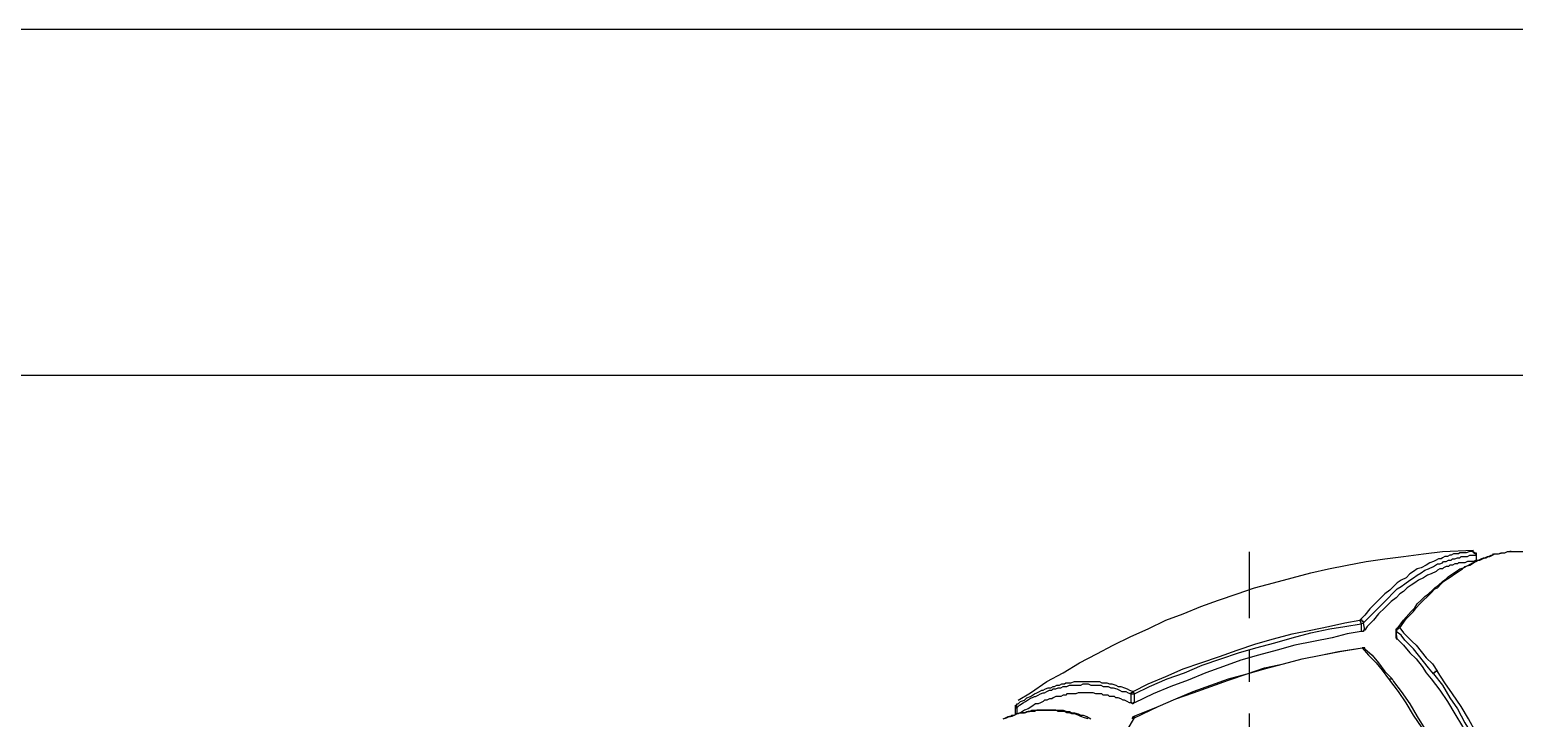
# Model space of a CAD drawing. Extents: x 2731 to 3325, y 756 to 1176.
# Drawn here: x 2933 to 3014.5, y 1138.3 to 1176.2 of the extents above; entities that cross this region are included whole.
import ezdxf

# ---------------------------------------------------------------- set-up
doc = ezdxf.new("R2010")
doc.units = 0
doc.header["$LTSCALE"] = 7
doc.header["$MEASUREMENT"] = 0
doc.linetypes.add('CENTER', pattern=[2, 1.25, -0.25, 0.25, -0.25])
doc.layers.get('0').update_dxf_attribs({"color": 2, "linetype": 'CONTINUOUS'})
for name, color, linetype in [('CENTER', 1, 'CENTER'), ('D', 2, 'CONTINUOUS'), ('Layer 1', 7, 'CONTINUOUS')]:
    doc.layers.add(name, color=color, linetype=linetype)

# ---------------------------------------------------------------- blocks, each defined once
blk = doc.blocks.new('BORDER')
blk.add_line((1, 1), (0, 1))

msp = doc.modelspace()

# ---------------------------------------------------------------- linework, layer by layer
at = {"color": 4}
msp.add_line((2757.003, 1157.202), (3311.003, 1157.202), dxfattribs=at)
at = {"color": 7, "linetype": 'Continuous'}
for points in [[(2987.237, 1139.339), (2987.925, 1139.751), (2988.818, 1140.369), (2989.711, 1140.85), (2990.604, 1141.4), (2991.567, 1141.881), (2992.46, 1142.362), (2993.422, 1142.843), (2994.384, 1143.255), (2995.346, 1143.737), (2996.308, 1144.08), (2997.27, 1144.492), (2998.232, 1144.836), (2999.263, 1145.179), (3000.225, 1145.523), (3001.256, 1145.798), (3002.287, 1146.073), (3003.317, 1146.348), (3004.279, 1146.554), (3005.31, 1146.76), (3006.341, 1146.966), (3007.372, 1147.104), (3008.402, 1147.241), (3009.502, 1147.379), (3010.533, 1147.516), (3012.251, 1147.585)], [(3014.312, 1147.516), (3015.687, 1147.516), (3016.786, 1147.516), (3017.817, 1147.447), (3018.848, 1147.379), (3019.878, 1147.31), (3021.115, 1147.173), (3022.352, 1146.966), (3023.52, 1146.76), (3024.757, 1146.554), (3025.925, 1146.279), (3027.094, 1146.004)]]:
    msp.add_lwpolyline(points, dxfattribs=at)
at = {"layer": 'CENTER'}
msp.add_lwpolyline([(2999.95, 1073.851), (2999.95, 1147.504)], dxfattribs=at)
at = {"layer": 'D'}
for points in [[(3012.388, 1147.31), (3012.388, 1147.379), (3012.319, 1147.379), (3012.319, 1147.447), (3012.251, 1147.447), (3012.251, 1147.516), (3012.182, 1147.516), (3012.044, 1147.516), (3011.838, 1147.447), (3011.701, 1147.447), (3011.495, 1147.447), (3011.426, 1147.379), (3011.289, 1147.379), (3011.151, 1147.379), (3011.014, 1147.31), (3010.945, 1147.31), (3010.808, 1147.241), (3010.67, 1147.241), (3010.533, 1147.173), (3010.464, 1147.104), (3010.326, 1147.104), (3010.189, 1147.035), (3010.052, 1146.966), (3009.845, 1146.897), (3009.639, 1146.76), (3009.365, 1146.623), (3009.158, 1146.554), (3008.952, 1146.416), (3008.746, 1146.279), (3008.54, 1146.073), (3008.265, 1145.936), (3008.059, 1145.798), (3007.853, 1145.592), (3007.647, 1145.386), (3007.372, 1145.179), (3007.097, 1144.905), (3006.822, 1144.63), (3006.547, 1144.355), (3006.272, 1144.011), (3005.997, 1143.737)], [(3006.272, 1143.187), (3006.203, 1143.599), (3006.478, 1143.874), (3006.753, 1144.149), (3007.028, 1144.424), (3007.303, 1144.698), (3007.578, 1144.973), (3007.784, 1145.179), (3008.059, 1145.455), (3008.265, 1145.592), (3008.471, 1145.729), (3008.746, 1145.936), (3008.952, 1146.073), (3009.158, 1146.21), (3009.365, 1146.348), (3009.571, 1146.485), (3009.777, 1146.554), (3010.052, 1146.691), (3010.258, 1146.829), (3010.395, 1146.829), (3010.533, 1146.897), (3010.601, 1146.966), (3010.739, 1146.966), (3010.876, 1147.035), (3011.014, 1147.035), (3011.082, 1147.104), (3011.22, 1147.104), (3011.357, 1147.173), (3011.495, 1147.173), (3011.563, 1147.241), (3011.701, 1147.241), (3011.907, 1147.241), (3012.044, 1147.31), (3012.182, 1147.31), (3012.388, 1147.31), (3012.388, 1147.035)], [(3008.059, 1143.255), (3008.402, 1143.737), (3008.815, 1144.218), (3009.021, 1144.424), (3009.158, 1144.63), (3009.365, 1144.836), (3009.571, 1145.042), (3009.777, 1145.179), (3009.983, 1145.386), (3010.12, 1145.523), (3010.326, 1145.661), (3010.533, 1145.867), (3010.739, 1146.004), (3010.876, 1146.142), (3011.082, 1146.279), (3011.289, 1146.416), (3011.495, 1146.554), (3011.701, 1146.623), (3011.976, 1146.76), (3012.182, 1146.897), (3012.388, 1146.966), (3012.526, 1147.035), (3012.663, 1147.104), (3012.8, 1147.173), (3012.869, 1147.173), (3013.006, 1147.241), (3013.144, 1147.241), (3013.281, 1147.31), (3013.35, 1147.379), (3013.487, 1147.379), (3013.625, 1147.379), (3013.762, 1147.447), (3013.969, 1147.447), (3014.106, 1147.516), (3014.243, 1147.516)], [(3008.196, 1143.324), (3008.54, 1143.805), (3008.952, 1144.218), (3009.09, 1144.424), (3009.296, 1144.63), (3009.502, 1144.836), (3009.708, 1145.042), (3009.914, 1145.248), (3010.12, 1145.455), (3010.258, 1145.523), (3010.464, 1145.729), (3010.601, 1145.867), (3010.808, 1146.004), (3011.014, 1146.142), (3011.22, 1146.279), (3011.426, 1146.416), (3011.632, 1146.554), (3011.769, 1146.691), (3012.044, 1146.76), (3012.251, 1146.897), (3012.457, 1147.035), (3012.594, 1147.035), (3012.732, 1147.104), (3012.869, 1147.173), (3012.938, 1147.173), (3013.075, 1147.241), (3013.213, 1147.31), (3013.281, 1147.31), (3013.419, 1147.379), (3013.556, 1147.379), (3013.625, 1147.379), (3013.831, 1147.447), (3013.969, 1147.447), (3014.106, 1147.516), (3014.312, 1147.516), (3014.243, 1147.516)], [(3012.388, 1147.035), (3012.251, 1146.966), (3012.182, 1146.966), (3012.044, 1146.966), (3011.976, 1146.966), (3011.907, 1146.966), (3011.769, 1146.897), (3011.701, 1146.897), (3011.563, 1146.897), (3011.426, 1146.897), (3011.357, 1146.829), (3011.22, 1146.829), (3011.082, 1146.76), (3010.945, 1146.76), (3010.876, 1146.691), (3010.739, 1146.691), (3010.601, 1146.623), (3010.533, 1146.554), (3010.395, 1146.554), (3010.258, 1146.485), (3010.189, 1146.416), (3009.914, 1146.279), (3009.708, 1146.21), (3009.502, 1146.073), (3009.227, 1145.936), (3009.021, 1145.798), (3008.815, 1145.661), (3008.608, 1145.523), (3008.402, 1145.317), (3008.196, 1145.179), (3007.99, 1144.973), (3007.715, 1144.767), (3007.372, 1144.424), (3007.028, 1144.08), (3006.753, 1143.737), (3006.41, 1143.393), (3006.272, 1143.187)], [(2993.559, 1139.82), (2994.384, 1140.232), (2995.346, 1140.644), (2996.308, 1141.057), (2997.27, 1141.4), (2998.301, 1141.744), (2999.263, 1142.087), (3000.294, 1142.431), (3001.256, 1142.706), (3002.287, 1142.981), (3003.317, 1143.187), (3004.279, 1143.393), (3005.173, 1143.599), (3005.997, 1143.737), (3006.066, 1143.53)], [(2993.628, 1139.201), (2993.628, 1139.682), (2994.453, 1140.094), (2995.415, 1140.507), (2996.377, 1140.85), (2997.339, 1141.263), (2998.37, 1141.606), (2999.332, 1141.95), (3000.294, 1142.225), (3001.325, 1142.5), (3002.287, 1142.774), (3003.317, 1143.049), (3004.348, 1143.255), (3005.173, 1143.393), (3006.066, 1143.53), (3006.066, 1143.118)], [(3006.066, 1143.118), (3005.31, 1142.981), (3004.486, 1142.774), (3003.455, 1142.568), (3002.424, 1142.362), (3001.462, 1142.087), (3000.431, 1141.812), (2999.469, 1141.537), (2998.507, 1141.194), (2997.545, 1140.85), (2996.583, 1140.438), (2995.621, 1140.094), (2994.659, 1139.682), (2993.628, 1139.201)], [(3006.203, 1143.599), (3006.203, 1143.668), (3006.135, 1143.668), (3006.135, 1143.737), (3006.066, 1143.737), (3005.997, 1143.737)], [(3006.066, 1143.53), (3006.203, 1143.599)], [(3006.272, 1143.187), (3006.203, 1143.187), (3006.203, 1143.118), (3006.135, 1143.118), (3006.066, 1143.118)], [(3006.203, 1143.599), (3006.203, 1143.599)], [(3006.272, 1143.187), (3006.272, 1143.187)], [(3010.052, 1140.782), (3009.777, 1141.125), (3009.502, 1141.469), (3009.227, 1141.812), (3008.952, 1142.156), (3008.677, 1142.431), (3008.471, 1142.637), (3008.265, 1142.912), (3007.99, 1143.118), (3007.99, 1143.187), (3008.059, 1143.187), (3008.059, 1143.255), (3008.128, 1143.255), (3008.128, 1143.324), (3008.196, 1143.324), (3008.402, 1143.049), (3008.608, 1142.843), (3008.883, 1142.568), (3009.09, 1142.362), (3009.365, 1142.019), (3009.639, 1141.675), (3009.983, 1141.331), (3010.258, 1140.919)], [(3007.99, 1143.255), (3008.059, 1143.255), (3008.059, 1143.324), (3008.128, 1143.324), (3008.196, 1143.324)], [(3007.99, 1143.118), (3007.99, 1143.187), (3007.99, 1143.255)], [(3007.99, 1142.774), (3007.99, 1143.118)], [(3007.99, 1143.118), (3007.99, 1143.118)], [(3007.99, 1143.118), (3007.99, 1143.118)], [(3008.059, 1142.706), (3007.99, 1143.118)], [(2993.559, 1138.445), (2994.934, 1138.995), (2995.896, 1139.407), (2996.858, 1139.82), (2997.82, 1140.163), (2998.782, 1140.507), (2999.813, 1140.782), (3000.775, 1141.125), (3001.805, 1141.331), (3002.836, 1141.606), (3003.867, 1141.812), (3004.829, 1142.019), (3006.135, 1142.225)], [(2993.628, 1138.376), (2994.934, 1138.995), (2995.896, 1139.407), (2996.858, 1139.751), (2997.82, 1140.094), (2998.782, 1140.438), (2999.813, 1140.782), (3000.775, 1141.057), (3001.805, 1141.331), (3002.836, 1141.606), (3003.867, 1141.812), (3004.898, 1142.019), (3006.135, 1142.225)], [(3006.135, 1142.225), (3006.135, 1142.225)], [(3006.135, 1142.225), (3006.203, 1142.225), (3006.272, 1142.225)], [(3006.135, 1142.225), (3006.135, 1142.225)], [(3006.272, 1142.156), (3006.272, 1142.225), (3006.203, 1142.225), (3006.135, 1142.225)], [(3006.135, 1142.225), (3006.478, 1141.812), (3006.891, 1141.4), (3007.234, 1140.988), (3007.578, 1140.507), (3007.647, 1140.507), (3007.715, 1140.507), (3007.784, 1140.507)], [(3007.99, 1142.774), (3007.99, 1142.774)], [(3007.99, 1142.774), (3007.99, 1142.706), (3008.059, 1142.706)], [(3008.059, 1142.706), (3008.402, 1142.362), (3008.746, 1141.95), (3009.09, 1141.606), (3009.433, 1141.194), (3009.639, 1140.85), (3009.914, 1140.507), (3010.395, 1139.888), (3010.808, 1139.27), (3011.22, 1138.583), (3011.632, 1137.896), (3012.044, 1137.139), (3012.457, 1136.452), (3012.8, 1135.628), (3013.213, 1134.872), (3013.694, 1133.841), (3014.106, 1132.81), (3014.587, 1131.711), (3014.999, 1130.611), (3014.999, 1130.543), (3014.999, 1130.474), (3015.068, 1130.474), (3015.068, 1130.405), (3015.137, 1130.405)], [(3006.272, 1142.156), (3006.684, 1141.812), (3007.028, 1141.4), (3007.372, 1140.919), (3007.784, 1140.507)], [(3006.272, 1142.156), (3006.272, 1142.156)], [(3010.258, 1140.919), (3010.189, 1140.919), (3010.12, 1140.919), (3010.12, 1140.85), (3010.052, 1140.85), (3010.052, 1140.782), (3010.533, 1140.163), (3010.945, 1139.476), (3011.357, 1138.857), (3011.769, 1138.102), (3012.182, 1137.415), (3012.594, 1136.658), (3013.006, 1135.903), (3013.35, 1135.078), (3013.762, 1134.185), (3014.175, 1133.223), (3014.587, 1132.329)], [(3014.724, 1132.398), (3014.381, 1133.36), (3013.969, 1134.322), (3013.556, 1135.215), (3013.144, 1136.04), (3012.8, 1136.796), (3012.388, 1137.552), (3011.976, 1138.308), (3011.563, 1138.995), (3011.082, 1139.682), (3010.67, 1140.301), (3010.258, 1140.919)], [(2987.169, 1138.926), (2987.306, 1139.064), (2987.512, 1139.201), (2987.65, 1139.27), (2987.856, 1139.407), (2988.131, 1139.545), (2988.199, 1139.545), (2988.337, 1139.613), (2988.474, 1139.682), (2988.612, 1139.751), (2988.68, 1139.751), (2988.818, 1139.82), (2988.955, 1139.888), (2989.093, 1139.888), (2989.161, 1139.957), (2989.299, 1139.957), (2989.436, 1140.026), (2989.574, 1140.026), (2989.711, 1140.094), (2989.78, 1140.094), (2989.917, 1140.094), (2990.055, 1140.163), (2990.192, 1140.163), (2990.33, 1140.163), (2990.536, 1140.163), (2990.673, 1140.163), (2990.811, 1140.232), (2990.948, 1140.232), (2991.086, 1140.232), (2991.223, 1140.163), (2991.361, 1140.163), (2991.498, 1140.163), (2991.635, 1140.163), (2991.773, 1140.163), (2991.91, 1140.094), (2992.048, 1140.094), (2992.185, 1140.094), (2992.322, 1140.026), (2992.46, 1140.026), (2992.666, 1139.957), (2992.804, 1139.888), (2992.941, 1139.82), (2993.147, 1139.82), (2993.285, 1139.751), (2993.422, 1139.682), (2993.422, 1139.201)], [(2987.237, 1139.133), (2987.375, 1139.27), (2987.581, 1139.339), (2987.718, 1139.476), (2987.925, 1139.545), (2988.131, 1139.682), (2988.268, 1139.751), (2988.406, 1139.82), (2988.543, 1139.888), (2988.612, 1139.888), (2988.749, 1139.957), (2988.886, 1140.026), (2989.024, 1140.026), (2989.161, 1140.094), (2989.23, 1140.094), (2989.368, 1140.163), (2989.505, 1140.163), (2989.643, 1140.232), (2989.78, 1140.232), (2989.849, 1140.301), (2989.986, 1140.301), (2990.124, 1140.301), (2990.33, 1140.369), (2990.467, 1140.369), (2990.604, 1140.369), (2990.742, 1140.369), (2990.879, 1140.369), (2991.017, 1140.369), (2991.154, 1140.369), (2991.292, 1140.369), (2991.429, 1140.369), (2991.567, 1140.369), (2991.704, 1140.369), (2991.841, 1140.301), (2991.979, 1140.301), (2992.116, 1140.301), (2992.254, 1140.232), (2992.391, 1140.232), (2992.597, 1140.163), (2992.735, 1140.094), (2992.872, 1140.094), (2993.078, 1140.026), (2993.216, 1139.957), (2993.353, 1139.888), (2993.559, 1139.82), (2993.491, 1139.82), (2993.491, 1139.751), (2993.422, 1139.751), (2993.422, 1139.682)], [(2993.628, 1139.201), (2993.559, 1139.201), (2993.559, 1139.133), (2993.491, 1139.133), (2993.491, 1139.201), (2993.422, 1139.201), (2993.353, 1139.201), (2993.216, 1139.27), (2993.078, 1139.339), (2993.01, 1139.339), (2992.872, 1139.407), (2992.735, 1139.476), (2992.597, 1139.476), (2992.529, 1139.545), (2992.391, 1139.545), (2992.254, 1139.545), (2992.185, 1139.613), (2992.048, 1139.613), (2991.91, 1139.613), (2991.841, 1139.682), (2991.704, 1139.682), (2991.567, 1139.682), (2991.498, 1139.682), (2991.361, 1139.751), (2991.223, 1139.751), (2991.154, 1139.751), (2991.017, 1139.751), (2990.879, 1139.751), (2990.742, 1139.751), (2990.673, 1139.751), (2990.536, 1139.751), (2990.398, 1139.682), (2990.33, 1139.682), (2990.192, 1139.682), (2990.055, 1139.682), (2989.917, 1139.682), (2989.849, 1139.613), (2989.711, 1139.613), (2989.574, 1139.545), (2989.436, 1139.545), (2989.299, 1139.545), (2989.161, 1139.476), (2989.093, 1139.407), (2988.955, 1139.407), (2988.818, 1139.339), (2988.68, 1139.339), (2988.612, 1139.27), (2988.474, 1139.201), (2988.337, 1139.133), (2988.199, 1139.133), (2987.993, 1138.995), (2987.787, 1138.857), (2987.581, 1138.789), (2987.375, 1138.651)], [(2993.628, 1139.682), (2993.559, 1139.82)], [(3007.578, 1140.507), (3007.578, 1140.507)], [(3013.281, 1129.649), (3013.281, 1129.718), (3013.213, 1129.718), (3013.144, 1129.718), (3012.594, 1131.024), (3012.113, 1132.329), (3011.563, 1133.566), (3011.014, 1134.803), (3010.601, 1135.559), (3010.258, 1136.315), (3009.845, 1137.071), (3009.433, 1137.827), (3008.952, 1138.514), (3008.54, 1139.201), (3008.128, 1139.82), (3007.647, 1140.438), (3007.578, 1140.507)], [(3007.784, 1140.507), (3007.853, 1140.369), (3008.265, 1139.82), (3008.746, 1139.133), (3009.158, 1138.445), (3009.571, 1137.758), (3009.983, 1137.071), (3010.395, 1136.315), (3010.808, 1135.559), (3011.151, 1134.734), (3011.769, 1133.566), (3012.251, 1132.261), (3012.8, 1130.955), (3013.281, 1129.649)], [(2987.1, 1138.926), (2987.1, 1138.995), (2987.1, 1139.064), (2987.169, 1139.064), (2987.169, 1139.133)], [(2987.1, 1138.583), (2987.1, 1138.926)], [(2987.1, 1138.926), (2987.1, 1138.926)], [(2987.1, 1138.926), (2987.1, 1138.926)], [(2987.1, 1138.926), (2987.169, 1138.926), (2987.169, 1138.583)], [(2987.169, 1138.926), (2987.169, 1138.995), (2987.169, 1139.064), (2987.169, 1139.133), (2987.237, 1139.133)], [(2987.169, 1138.926), (2987.169, 1138.926)], [(2993.422, 1139.682), (2993.628, 1139.682)], [(2993.628, 1139.201), (2993.628, 1139.201)], [(2986.413, 1138.308), (2986.55, 1138.376), (2986.688, 1138.445), (2986.825, 1138.445), (2986.894, 1138.514), (2987.031, 1138.514), (2987.169, 1138.583), (2987.306, 1138.651), (2987.443, 1138.651), (2987.581, 1138.651), (2987.718, 1138.72), (2987.856, 1138.72), (2987.993, 1138.789), (2988.131, 1138.789), (2988.199, 1138.789), (2988.337, 1138.789), (2988.543, 1138.789), (2988.68, 1138.789), (2988.818, 1138.789), (2988.955, 1138.789), (2989.161, 1138.789), (2989.299, 1138.789), (2989.436, 1138.789), (2989.574, 1138.789), (2989.711, 1138.789), (2989.917, 1138.72), (2990.055, 1138.72), (2990.192, 1138.651), (2990.33, 1138.651), (2990.536, 1138.583), (2990.673, 1138.514), (2990.811, 1138.514), (2991.017, 1138.445), (2991.223, 1138.308)], [(2991.086, 1138.308), (2990.879, 1138.376), (2990.673, 1138.445), (2990.536, 1138.514), (2990.33, 1138.583), (2990.192, 1138.583), (2990.055, 1138.651), (2989.917, 1138.651), (2989.78, 1138.72), (2989.643, 1138.72), (2989.436, 1138.72), (2989.299, 1138.789), (2989.161, 1138.789), (2989.024, 1138.789), (2988.886, 1138.789), (2988.749, 1138.789), (2988.543, 1138.789), (2988.406, 1138.789), (2988.268, 1138.789), (2988.131, 1138.72), (2987.993, 1138.72), (2987.925, 1138.72), (2987.787, 1138.72), (2987.65, 1138.651), (2987.512, 1138.651), (2987.375, 1138.651), (2987.237, 1138.583), (2987.1, 1138.583), (2987.031, 1138.514), (2986.894, 1138.445), (2986.756, 1138.445), (2986.619, 1138.376), (2986.482, 1138.308)], [(2992.048, 1135.284), (2992.597, 1136.521), (2993.216, 1137.689), (2993.628, 1138.376), (2993.559, 1138.376), (2993.491, 1138.376), (2993.491, 1138.308)], [(2993.491, 1138.376), (2993.559, 1138.376), (2993.559, 1138.445)], [(2993.491, 1138.376), (2993.491, 1138.376)], [(2993.559, 1138.445), (2993.559, 1138.445)], [(2993.559, 1138.445), (2993.628, 1138.445), (2993.628, 1138.376)], [(2993.628, 1138.376), (2993.628, 1138.376)]]:
    msp.add_lwpolyline(points, dxfattribs=at)
at = {"layer": 'Layer 1', "color": 7, "lineweight": 25}
for points in [[(3012.182, 1147.516), (3012.251, 1147.516), (3012.251, 1147.447), (3012.319, 1147.447), (3012.388, 1147.447), (3012.388, 1147.379), (3012.388, 1147.31)], [(3012.388, 1147.31), (3012.388, 1147.035)], [(3012.388, 1147.31), (3012.388, 1147.31)], [(3012.388, 1147.31), (3012.388, 1147.31)], [(3014.243, 1147.516), (3014.243, 1147.516)], [(3014.312, 1147.516), (3014.312, 1147.516)], [(3012.388, 1147.035), (3012.457, 1147.035)], [(3012.388, 1147.035), (3012.388, 1147.035)]]:
    msp.add_lwpolyline(points, dxfattribs=at)

# ---------------------------------------------------------------- block references
at = {"xscale": 594, "yscale": 420, "zscale": 594}
msp.add_blockref('BORDER', (2731.003, 756.202), dxfattribs=at)
msp.add_blockref('BORDER', (2731.003, 756.202), dxfattribs=at)

doc.saveas('drawing.dxf')
